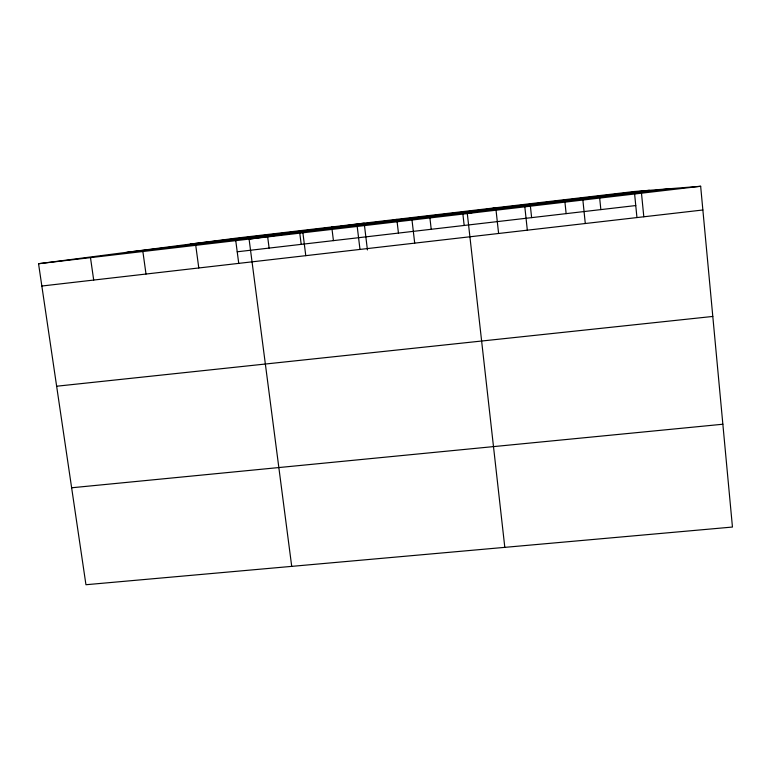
<?xml version="1.0" encoding="UTF-8"?>
<svg xmlns="http://www.w3.org/2000/svg" width="771" height="771" viewBox="0 0 771 771"><rect width="100%" height="100%" fill="white"/><g stroke="black" fill="none" stroke-linecap="round" stroke-linejoin="round"><path stroke-width="1.16" d="M38.55 263.721L235.434 238.239L634.369 191.497L700.656 186.274L732.45 527.046L85.947 584.726L38.55 263.721L700.656 186.274M190.186 244.099L649.346 190.321M126.839 252.3L670.568 188.644M237.217 251.789L635.757 205.558M41.846 286.022L702.873 209.991M56.64 386.223L712.799 316.447M71.636 487.773L722.861 424.233M90.486 257.649L93.696 280.066M142.876 251.519L146.008 274.042M195.738 245.332L198.793 267.971M235.733 240.504L238.759 263.547M291.717 566.367L249.081 239.097L364.191 223.156L367.43 249.949M267.653 236.764L269.118 248.089M302.897 232.803L305.779 255.664M299.755 233.015L301.191 244.368M331.742 226.963L333.429 240.629M357.204 226.452L359.99 249.428M396.824 219.33L398.443 233.083M412.003 220.043L414.702 243.135M429.63 215.494L431.22 229.286M504.812 547.352L467.303 213.577L495.772 207.736L498.596 233.43M462.61 211.63L464.171 225.46M524.82 206.85L527.325 230.182M530.381 206.03L531.624 217.634M564.921 201.992L566.136 213.634M582.876 200.055L585.285 223.513M599.424 195.593L600.85 209.606M641.482 193.203L643.804 216.786M634.369 191.497L636.942 217.509"/></g></svg>
